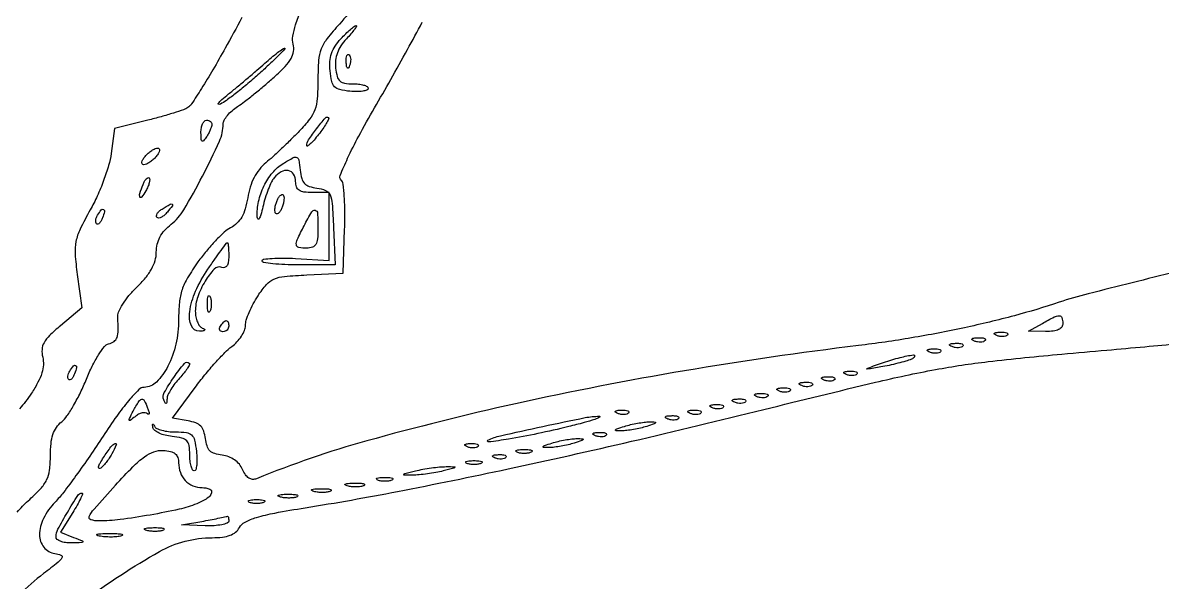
# Model space of a CAD drawing. Extents: x 283 to 3298, y 79 to 3222.
# Drawn here: x 2824 to 3028.5, y 1708 to 1808.5 of the extents above; entities that cross this region are included whole.
import ezdxf

# ---------------------------------------------------------------- set-up
doc = ezdxf.new("R2010")
doc.units = 0

msp = doc.modelspace()

# ---------------------------------------------------------------- linework, layer by layer
for points in [[(3024.5, 1843.196565, 0.000012), (3034.199891, 1845.86297, 0.000008), (3045.178125, 1848.881239, 0.000008), (3055.730975, 1851.782921, 0.000017)], [(2883.946099, 1812.006959, -0.025573), (2880.866134, 1808.272343, 0.019254), (2878.651972, 1805.65561, 0.07374), (2877.60055, 1803.804444, 0.073341), (2877.128677, 1801.722737, 0.018918), (2876.995222, 1798.272343, -0.017499), (2876.87415, 1794.894033, -0.069607), (2876.443123, 1792.869876, -0.078479), (2875.500097, 1791.165756, -0.026006), (2873.62318, 1789, -0.006647), (2872.143785, 1787.502647, -0.005023), (2870.481279, 1785.896712, -0.00508), (2868.888969, 1784.419601, -0.011728), (2867.655847, 1783.35051, 0.053807), (2866.495354, 1782.159623, 0.046645), (2865.551326, 1780.692435, 0.043727), (2864.845462, 1778.980684, 0.036305), (2864.393968, 1777.062278, -0.030184), (2863.953405, 1775.082039, -0.059133), (2863.329104, 1773.594631, -0.071812), (2862.472872, 1772.488883, -0.071595), (2861.338038, 1771.669132, 0.063272), (2860.187327, 1770.866585, 0.018165), (2858.627303, 1769.348713, 0.017969), (2856.976981, 1767.492814, 0.018214), (2855.47196, 1765.531341, 0.019821), (2853.624724, 1762.702089, 0.054163), (2852.628955, 1760.534062, 0.056917), (2852.14863, 1758.265263, 0.023734), (2852, 1755.135857, -0.055971), (2851.510918, 1750.780506, -0.06209), (2850.069035, 1746.801729, -0.074149), (2848.03982, 1743.957645, -0.20245), (2845.81301, 1743.006833, 0.200997), (2844.834447, 1742.592227, 0.018756), (2843.038359, 1740.608594, 0.020157), (2840.893391, 1737.833412, 0.010812), (2838.462457, 1734.25, -0.006829), (2836.075696, 1730.670665, -0.006792), (2833.58789, 1727.151387, -0.00668), (2831.331179, 1724.134844, -0.026276), (2829.821277, 1722.371742, 0.07249), (2827.755693, 1719.453811, 0.117643), (2827.045669, 1716.515096, 0.171856), (2827.825082, 1714.294287, 0.19025), (2829.794992, 1713.174553, -0.067855), (2830.88985, 1712.864019, -0.442694), (2831.052074, 1712.3832, -0.097571), (2830.376145, 1711.58501, -0.005375), (2827.781824, 1709.55958, 0.033999), (2823.418729, 1705.732133, 0.019447)], [(2823.047069, 1720.596481, -0.034293), (2824.988464, 1722.608543, 0.019674), (2827.213486, 1724.783653, 0.074496), (2828.323266, 1726.375976, 0.084908), (2828.842758, 1728.113315, 0.030295), (2829, 1730.70607, -0.024706), (2829.108801, 1732.906684, -0.054993), (2829.455834, 1734.545489, -0.07006), (2830.07879, 1735.807783, -0.071412), (2831.022766, 1736.839707, 0.07146), (2831.959107, 1737.863483, 0.018129), (2833.162437, 1739.774789, 0.018113), (2834.390949, 1742.081261, 0.017429), (2835.466274, 1744.5, -0.018994), (2836.507047, 1746.821426, -0.025506), (2837.633143, 1748.832476, -0.024348), (2838.700481, 1750.359147, -0.178654), (2839.443508, 1750.823324, 0.104202), (2840.407508, 1751.24514, 0.155465), (2840.95441, 1751.976304, 0.085214), (2841.162634, 1753.236647, 0.017183), (2841.07, 1755.514394, -0.122491), (2841.242977, 1756.529639, -0.036053), (2841.984413, 1757.937944, -0.033267), (2843.092477, 1759.47964, -0.027838), (2844.459309, 1760.960561, 0.026056), (2846.059265, 1762.681724, 0.046937), (2847.150973, 1764.267196, 0.056947), (2847.785078, 1765.786279, 0.070533), (2848, 1767.302247, -0.058934), (2848.166781, 1768.712307, -0.063285), (2848.657507, 1770.008691, -0.059747), (2849.486207, 1771.200412, -0.044356), (2850.654897, 1772.300502, 0.092823), (2852.923078, 1774.890964, 0.013903), (2856.292148, 1780.967536, 0.013157), (2859.330856, 1787.224167, 0.106857), (2860, 1790.31945, -0.129375), (2860.17745, 1790.99377, -0.043331), (2860.758577, 1791.840926, -0.039704), (2861.594201, 1792.707486, -0.036057), (2862.58239, 1793.462027, 0.018031), (2863.845987, 1794.356698, 0.006527), (2865.575966, 1795.713846, 0.006463), (2867.433037, 1797.250279, 0.007649), (2869.146953, 1798.751728, 0.017425), (2871.126598, 1800.669631, 0.061217), (2872.190078, 1802.085808, 0.096357), (2872.619517, 1803.340757, 0.096167), (2872.547667, 1804.666103, -0.104367), (2872.493561, 1806.092109, -0.033931), (2872.993097, 1808.15217, -0.026945), (2873.973374, 1810.759597, -0.013259)], [(2863.344019, 1809.436144, -0.006617), (2860.360544, 1803.924724, -0.005284), (2858.153963, 1800.070489, -0.007533), (2856.107443, 1796.699279, -0.004519), (2854.324626, 1793.915979, -0.104393), (2853.660589, 1793.253758, -0.060895), (2852.89877, 1792.881656, -0.006947), (2851.078423, 1792.280791, -0.008311), (2848.882455, 1791.629532, -0.006677), (2846.5, 1791), (2840.5, 1789.5), (2839.897234, 1785, -0.038341), (2839.44545, 1782.878285, -0.017204), (2838.545852, 1780.171372, -0.016915), (2837.394038, 1777.361947, -0.02206), (2836.143222, 1774.881268, 0.014527), (2834.322209, 1771.40113, 0.063748), (2833.581548, 1769.208102, 0.066777), (2833.434361, 1766.94781, 0.016898), (2833.810511, 1763.277288), (2834.629044, 1757.29204), (2830.810491, 1754.086171, 0.018225), (2828.847904, 1752.312631, 0.071621), (2827.854973, 1751.024001, 0.110392), (2827.489981, 1749.816857, 0.080078), (2827.611108, 1748.413333, -0.07765), (2827.734853, 1747.055998, -0.059689), (2827.463199, 1745.590697, -0.047054), (2826.76811, 1743.930876, -0.023499), (2825.60095, 1741.973182, -0.015065), (2824.526462, 1740.45121, -0.02121), (2823.472536, 1739.167122, -0.018154)], [(3031.00037, 1763.755967, 0.001166), (3015.221457, 1759.819299, 0.019131), (3010, 1758.289039, -0.01579), (3001.966337, 1755.876211, -0.011884), (2992.998214, 1753.715533, -0.011449), (2983.533722, 1751.897699, -0.011464), (2974, 1750.515919, 0.011705), (2942.750218, 1745.971292, 0.012538), (2912.45925, 1740.054583, 0.013363), (2885.772697, 1733.390898, 0.029812), (2865.993039, 1726.593114, -0.119325), (2865.284772, 1726.483816, -0.124905), (2864.618245, 1726.714311, -0.096087), (2864.01476, 1727.303073, -0.048228), (2863.493039, 1728.236274, 0.072187), (2862.899801, 1729.187739, 0.064854), (2862.040899, 1729.971409, 0.062969), (2860.984104, 1730.527417, 0.060972), (2859.810577, 1730.810577, -0.049057), (2858.476442, 1731.099135, -0.118947), (2857.621654, 1731.620655, -0.1191), (2857.099431, 1732.474133, -0.049252), (2856.810577, 1733.805829, 0.052723), (2856.512961, 1735.133477, 0.112542), (2855.966476, 1736.024791, 0.108414), (2855.072518, 1736.611325, 0.046737), (2853.692086, 1736.995252), (2850.884172, 1737.5), (2854.969803, 1743, -0.011531), (2856.715417, 1745.240097, -0.011152), (2858.581513, 1747.422938, -0.011131), (2860.308618, 1749.269838, -0.039658), (2861.527717, 1750.333407, 0.045338), (2862.473592, 1751.177687, 0.042606), (2863.273767, 1752.195369, 0.04552), (2863.82371, 1753.225969, 0.100132), (2864, 1754.097431, -0.076077), (2864.148829, 1755.069917, -0.023209), (2864.660937, 1756.472266, -0.022645), (2865.38881, 1758.011069, -0.02294), (2866.25, 1759.470895, -0.034192), (2867.774588, 1761.488053, -0.113406), (2869.110819, 1762.461058, -0.078589), (2870.999462, 1762.936638, -0.011191), (2875, 1763.206871), (2881.5, 1763.5), (2881.794857, 1771.405143, 0.011365), (2881.83992, 1774.501293, 0.015969), (2881.729124, 1777.262126, 0.012186), (2881.511179, 1779.515578, 0.167699), (2881.15703, 1780.24297, -0.302341), (2880.990492, 1781.072222, -0.011153), (2882.333061, 1784.150103, -0.015353), (2884.323858, 1788.124946, -0.006972), (2887.15872, 1793.205221, 0.002665), (2890.063222, 1798.306512, 0.00231), (2893.056165, 1803.686925, 0.002324), (2895.721799, 1808.585245, 0.006802)], [(2834.926643, 1704.623703, -0.031588), (2848.570576, 1713.508871, -0.129231), (2858.047869, 1716, 0.028071), (2859.882748, 1716.103096, 0.061921), (2861.245169, 1716.430646, 0.082446), (2862.228642, 1716.99917, 0.097996), (2862.907457, 1717.827082, -0.154191), (2863.914443, 1718.810244, -0.043796), (2865.971132, 1719.63152, -0.026782), (2869.272861, 1720.435426, -0.006855), (2874.692641, 1721.374541, 0.008467), (2891.276145, 1724.303134, 0.004903), (2911.109781, 1728.355311, 0.004463), (2933.270184, 1733.317018, 0.003595), (2957, 1739.033204, -0.002266), (2977.033115, 1743.915309, -0.0127), (2987.826933, 1746.205917, -0.017252), (2997.255691, 1747.623343, -0.006542), (3010.5, 1748.973986, 0.000286), (3018.564979, 1749.694606, 0.00047), (3025.385176, 1750.314396, 0.000028), (3031.527573, 1750.878758, 0.080982)]]:
    msp.add_lwpolyline(points, format="xyb")
for points in [[(2882.097842, 1805.604148, 0.043896), (2881.131068, 1804.374931, 0.056908), (2880.488514, 1803.09423, 0.059816), (2880.172448, 1801.755444, 0.05662), (2880.173528, 1800.354148, 0.037619), (2880.461134, 1798.851336, 0.142326), (2880.954016, 1798.042072, 0.148066), (2881.79126, 1797.640728, 0.04186), (2883.25, 1797.539421, -0.029383), (2884.303639, 1797.492593, -0.046134), (2885.192187, 1797.316758, -0.05856), (2885.811649, 1797.051522, -0.268501), (2886, 1796.726062, -0.310762), (2885.787585, 1796.417303, -0.050321), (2885.045312, 1796.215836, -0.040578), (2883.995719, 1796.128133, -0.024599), (2882.75, 1796.186642, -0.0325), (2880.926447, 1796.482981, -0.144314), (2879.990295, 1797.00998, -0.139987), (2879.474192, 1797.970034, -0.029927), (2879.178481, 1799.85942, -0.042066), (2879.159342, 1801.548042, -0.062631), (2879.449465, 1802.995247, -0.063434), (2880.085089, 1804.312281, -0.044491), (2881.102795, 1805.60942, -0.010339), (2881.999538, 1806.525255, -0.014728), (2882.83579, 1807.297767, -0.010631), (2883.55422, 1807.896879, -0.170067), (2883.848628, 1808, -0.583471), (2883.92199, 1807.870203, -0.022294), (2883.540585, 1807.296218, -0.020355), (2882.926421, 1806.52383, -0.010428)], [(2866.5, 1799.387895, -0.008323), (2864.439062, 1797.585238, -0.009134), (2862.38125, 1795.908416, -0.008647), (2860.573789, 1794.539577, -0.04467), (2859.5, 1793.893578, -0.172975), (2859.163692, 1793.856517, -0.551728), (2859.105525, 1794.026526, -0.044147), (2859.743219, 1794.688236, -0.009496), (2860.965616, 1795.710871, 0.003916), (2862.512981, 1796.976284, 0.002453), (2864.304558, 1798.479895, 0.002462), (2866.054353, 1799.978001, 0.00449), (2867.465616, 1801.220687, -0.007894), (2868.664546, 1802.261999, -0.011523), (2869.755525, 1803.137619, -0.007138), (2870.687971, 1803.830422, -0.165413), (2871, 1803.925875, -0.649225), (2871.055963, 1803.78901, -0.004421), (2869.884375, 1802.58645, -0.008745), (2868.382637, 1801.124102, -0.004832)], [(2882.683114, 1800.8125, -0.054073), (2882.461564, 1800.395823, -0.470617), (2882.279315, 1800.37858, -0.168741), (2882.137993, 1800.670344, -0.018894), (2882.078947, 1801.416667, -0.028489), (2882.089945, 1802.112848, -0.077125), (2882.200665, 1802.592839, -0.208169), (2882.385309, 1802.77538, -0.296942), (2882.604167, 1802.729167, -0.126455), (2882.797407, 1802.402231, -0.060344), (2882.876576, 1801.916927, -0.05415), (2882.839148, 1801.359369, -0.051402)], [(2877.114004, 1788.417804, -0.011836), (2876.301871, 1787.434175, -0.025394), (2875.620989, 1786.724412, -0.0414), (2875.148263, 1786.347864, -0.599659), (2875, 1786.427033, -0.149025), (2875.309608, 1787.442742, -0.015881), (2876.767698, 1789.470085, -0.011776), (2878.347113, 1791.427947, -0.432658), (2878.864004, 1791.454722, -0.324998), (2878.910728, 1791.194126, -0.017931), (2878.500094, 1790.418501, -0.022159), (2877.898085, 1789.473214, -0.013783)], [(2857.984687, 1790.25, -0.077483), (2857.916329, 1789.863534, -0.020703), (2857.689119, 1789.279688, -0.02047), (2857.372171, 1788.629313, -0.019837), (2857, 1788, -0.023197), (2856.479509, 1787.271114, -0.409657), (2856.218347, 1787.237851, -0.220444), (2856.050422, 1787.555791, -0.011293), (2856.015313, 1788.75, -0.042523), (2856.082804, 1789.611405, -0.062416), (2856.298248, 1790.339062, -0.082215), (2856.618823, 1790.832025, -0.210568), (2857, 1791, -0.073605), (2857.380956, 1790.943614, -0.089496), (2857.701752, 1790.779687, -0.102891), (2857.913292, 1790.535958, -0.133323)], [(2848, 1784.5, -0.035768), (2847.449813, 1783.926013, -0.036518), (2846.827047, 1783.440625, -0.039072), (2846.225581, 1783.10344, -0.108636), (2845.755111, 1783, -0.231849), (2845.485192, 1783.132271, -0.208269), (2845.407958, 1783.436222, -0.095981), (2845.585453, 1783.917672, -0.037052), (2846, 1784.5, -0.035768), (2846.550187, 1785.073987, -0.036518), (2847.172953, 1785.559375, -0.039072), (2847.774419, 1785.89656, -0.108636), (2848.244889, 1786, -0.231849), (2848.514808, 1785.867729, -0.208269), (2848.592042, 1785.563778, -0.095981), (2848.414547, 1785.082328, -0.037052)], [(2876.808828, 1778.810746, -0.071391), (2878.373235, 1778.398767, -0.19506), (2879.16707, 1777.605057, -0.082413), (2879.550368, 1776.009364, -0.006877), (2879.79569, 1771.75), (2880.09138, 1765), (2873.54569, 1765, -0.010753), (2871.035922, 1765.053983, -0.017762), (2868.922261, 1765.220313, -0.011982), (2867.251771, 1765.452338, -0.36684), (2866.998178, 1765.75, -0.378508), (2867.24676, 1766.032707, -0.014359), (2868.759926, 1766.180159, -0.01951), (2870.697079, 1766.237143, -0.011697), (2872.998178, 1766.161179), (2879, 1765.822358), (2879, 1771.911179), (2879, 1778), (2876, 1778, -0.030703), (2874.499083, 1778.092253, -0.116834), (2873.625, 1778.416667, -0.166173), (2873.159458, 1779.024683, -0.081208), (2873, 1780, 0.138768), (2872.634147, 1781.292829, 0.214933), (2871.689474, 1781.933335, 0.171772), (2870.398217, 1781.714568, 0.09277), (2869.14249, 1780.671689, 0.064046), (2868.657246, 1779.905919, 0.017316), (2868.093789, 1778.581574, 0.017234), (2867.553548, 1777.020487, 0.017095), (2867.120496, 1775.421689, -0.012166), (2866.757629, 1774.027711, -0.057974), (2866.441525, 1773.269099, -0.525746), (2866.236953, 1773.250204, -0.16319), (2866.100451, 1773.600777, -0.067559), (2866.34328, 1776.380587, -0.057488), (2867.317401, 1779.161823, -0.059174), (2868.857871, 1781.565413, -0.083874), (2870.771666, 1783.228012, -0.010961), (2872.580321, 1784.278035, -0.225264), (2873.19293, 1784.315418, -0.261726), (2873.555397, 1783.864098, -0.014517), (2873.808828, 1782.007229, 0.041966), (2874.091894, 1780.539293, 0.120408), (2874.598818, 1779.641563, 0.127021), (2875.444138, 1779.106386, 0.049229)], [(2846.122073, 1778.325003, -0.022794), (2845.370907, 1777.158973, -0.582659), (2845.068872, 1777.189955, -0.18392), (2845.038161, 1777.807875, -0.013074), (2845.623539, 1779.461341, -0.033338), (2845.896209, 1780.051117, -0.064271), (2846.201425, 1780.471425, -0.109577), (2846.487156, 1780.665262, -0.299281), (2846.715202, 1780.618131, -0.217548), (2846.826923, 1780.318576, -0.045448), (2846.734072, 1779.751423, -0.039963), (2846.494276, 1779.058111, -0.028467)], [(2870.6, 1775.4, -0.03436), (2870.316012, 1774.78902, -0.066301), (2869.996127, 1774.355957, -0.11331), (2869.69517, 1774.160268, -0.291964), (2869.452923, 1774.213744, -0.168083), (2869.304005, 1774.520191, -0.04665), (2869.289877, 1775.062207, -0.041541), (2869.389096, 1775.717782, -0.033304), (2869.6, 1776.4, -0.03436), (2869.883988, 1777.01098, -0.066301), (2870.203873, 1777.444043, -0.11331), (2870.50483, 1777.639732, -0.291964), (2870.747077, 1777.586256, -0.168083), (2870.895995, 1777.279809, -0.04665), (2870.910123, 1776.737793, -0.041541), (2870.810904, 1776.082218, -0.033304)], [(2838.345077, 1773.456872, -0.035865), (2838.083816, 1772.899181, -0.069269), (2837.786868, 1772.507038, -0.118528), (2837.50546, 1772.335123, -0.281567), (2837.276326, 1772.390341, -0.156651), (2837.142323, 1772.651151, -0.070517), (2837.133355, 1773.040231, -0.059701), (2837.242038, 1773.490157, -0.049364), (2837.458881, 1773.933469, -0.030391), (2838.120758, 1774.871774, -0.36195), (2838.525317, 1774.954259, -0.344086), (2838.696703, 1774.564815, -0.029555)], [(2849.979944, 1774.475834, -0.039407), (2849.453252, 1773.934292, -0.06172), (2848.916631, 1773.569338, -0.085026), (2848.452534, 1773.423579, -0.234162), (2848.13646, 1773.530207, -0.225585), (2848.032091, 1773.823706, -0.108439), (2848.159984, 1774.21208, -0.073916), (2848.507686, 1774.640546, -0.044429), (2849.02896, 1775.03906, -0.007952), (2850.458847, 1775.911828, -0.273213), (2850.839289, 1775.911334, -0.447869), (2850.89468, 1775.6293, -0.011124)], [(2877, 1771.5, -0.022514), (2876.917816, 1769.67572, -0.10769), (2876.607143, 1768.6875, -0.177212), (2876.002462, 1768.177287, -0.087745), (2875, 1768, -0.045641), (2873.57243, 1768.130584, -0.329106), (2873.12819, 1768.605081, -0.140559), (2873.28075, 1769.534505, -0.008817), (2874.52568, 1772.04966, -0.011126), (2875.883443, 1774.537985, -0.327964), (2876.505534, 1774.812238, -0.338707), (2876.935739, 1774.300486, -0.011472)], [(2861, 1766.531385, -0.037202), (2860.923084, 1765.499049, -0.106018), (2860.67057, 1764.828161, -0.183889), (2860.261159, 1764.525972, -0.161005), (2859.727286, 1764.551156, 0.304333), (2858.391827, 1764.246278, 0.053726), (2856.757913, 1762.088671, 0.051428), (2855.438852, 1759.272423, 0.084013), (2855, 1756.679041, 0.046262), (2855.092582, 1755.680553, 0.052022), (2855.367188, 1754.756513, 0.059048), (2855.770725, 1754.036399, 0.140548), (2856.25, 1753.662281, -0.051902), (2856.648042, 1753.45138, -0.449116), (2856.672067, 1753.275306, -0.185333), (2856.416573, 1753.137165, -0.021021), (2855.75, 1753.078947, -0.323017), (2854.290574, 1754.034684, -0.125623), (2853.994777, 1756.568971, -0.071514), (2855.047554, 1760.278541, -0.044756), (2857.25, 1764.227416, -0.003332), (2858.513937, 1766.055685, -0.005352), (2859.61875, 1767.595891, -0.001393), (2860.595605, 1768.919639, -0.23534), (2860.75, 1768.998067, -0.376206), (2860.849576, 1768.912145, -0.009554), (2860.926562, 1768.274276, -0.015751), (2860.982014, 1767.477755, -0.009502)], [(2857.662281, 1756.75, -0.174857), (2857.474999, 1756.540618, -0.447206), (2857.306058, 1756.601562, -0.078554), (2857.189089, 1757.10856, -0.017491), (2857.157895, 1758, -0.017491), (2857.189089, 1758.89144, -0.078554), (2857.306058, 1759.398438, -0.447206), (2857.474999, 1759.459382, -0.174857), (2857.662281, 1759.25, -0.057986), (2857.818615, 1758.679992, -0.037979), (2857.87034, 1758, -0.037979), (2857.818615, 1757.320008, -0.057986)], [(2861, 1754, -0.105053), (2860.918938, 1753.618444, -0.099167), (2860.688914, 1753.29375, -0.09642), (2860.345238, 1753.076123, -0.093332), (2859.940983, 1753, -0.108972), (2859.586039, 1753.078288, -0.182303), (2859.3746, 1753.29375, -0.161196), (2859.343488, 1753.6179, -0.082592), (2859.5, 1754, -0.029505), (2859.768994, 1754.382774, -0.035638), (2860.066025, 1754.70625, -0.038439), (2860.34829, 1754.934461, -0.151918), (2860.559017, 1755, -0.210953), (2860.727648, 1754.92554, -0.081139), (2860.870461, 1754.70625, -0.061769), (2860.967655, 1754.382849, -0.042167)], [(3010.666667, 1754.5, -0.153114), (3010.46169, 1753.846333, -0.13064), (3009.908684, 1753.37746, -0.082528), (3008.960744, 1753.106148, -0.031402), (3007.583333, 1753.035435), (3004.5, 1753.070871), (3007, 1754.5, -0.010677), (3009.111462, 1755.647916, -0.11972), (3010.033215, 1755.871829, -0.326341), (3010.506894, 1755.525818, -0.077409)], [(3000.729167, 1752.395833, -0.126455), (3000.402231, 1752.202593, -0.060344), (2999.916927, 1752.123424, -0.05415), (2999.359369, 1752.160852, -0.051402), (2998.8125, 1752.316886, -0.054073), (2998.395823, 1752.538436, -0.470617), (2998.37858, 1752.720685, -0.168741), (2998.670344, 1752.862007, -0.018894), (2999.416667, 1752.921053, -0.028489), (3000.112848, 1752.910055, -0.077125), (3000.592839, 1752.799335, -0.208169), (3000.77538, 1752.614691, -0.296942)], [(2992.729167, 1750.395833, -0.126455), (2992.402231, 1750.202593, -0.060344), (2991.916927, 1750.123424, -0.05415), (2991.359369, 1750.160852, -0.051402), (2990.8125, 1750.316886, -0.054073), (2990.395823, 1750.538436, -0.470617), (2990.37858, 1750.720685, -0.168741), (2990.670344, 1750.862007, -0.018894), (2991.416667, 1750.921053, -0.028489), (2992.112848, 1750.910055, -0.077125), (2992.592839, 1750.799335, -0.208169), (2992.77538, 1750.614691, -0.296942)], [(2996.729167, 1751.395833, -0.126455), (2996.402231, 1751.202593, -0.060344), (2995.916927, 1751.123424, -0.05415), (2995.359369, 1751.160852, -0.051402), (2994.8125, 1751.316886, -0.054073), (2994.395823, 1751.538436, -0.470617), (2994.37858, 1751.720685, -0.168741), (2994.670344, 1751.862007, -0.018894), (2995.416667, 1751.921053, -0.028489), (2996.112848, 1751.910055, -0.077125), (2996.592839, 1751.799335, -0.208169), (2996.77538, 1751.614691, -0.296942)], [(2983.5, 1748.066344, -0.024338), (2982.491505, 1747.715488, -0.009335), (2981.059375, 1747.323037, -0.009218), (2979.486601, 1746.95418, -0.0112), (2978, 1746.669004, -0.000808), (2975.529921, 1746.256402, -0.646985), (2975.477203, 1746.335791, -0.169986), (2975.650477, 1746.473555, -0.000473), (2978.5, 1747.462422, -0.018011), (2981.465867, 1748.370331, -0.035225), (2983.891248, 1748.838346, -0.624489), (2984.074063, 1748.555956, -0.162765)], [(2988.729167, 1749.395833, -0.126455), (2988.402231, 1749.202593, -0.060344), (2987.916927, 1749.123424, -0.05415), (2987.359369, 1749.160852, -0.051402), (2986.8125, 1749.316886, -0.054073), (2986.395823, 1749.538436, -0.470617), (2986.37858, 1749.720685, -0.168741), (2986.670344, 1749.862007, -0.018894), (2987.416667, 1749.921053, -0.028489), (2988.112848, 1749.910055, -0.077125), (2988.592839, 1749.799335, -0.208169), (2988.77538, 1749.614691, -0.296942)], [(2833.345077, 1745.456872, -0.035865), (2833.083816, 1744.899181, -0.069269), (2832.786868, 1744.507038, -0.118528), (2832.50546, 1744.335123, -0.281567), (2832.276326, 1744.390341, -0.156651), (2832.142323, 1744.651151, -0.070517), (2832.133355, 1745.040231, -0.059701), (2832.242038, 1745.490157, -0.049364), (2832.458881, 1745.933469, -0.030391), (2833.120758, 1746.871774, -0.36195), (2833.525317, 1746.954259, -0.344086), (2833.696703, 1746.564815, -0.029555)], [(2852.17061, 1744.681606, 0.026306), (2851.334039, 1743.691589, 0.027054), (2850.614426, 1742.628117, 0.028061), (2850.095343, 1741.642366, 0.093684), (2849.921053, 1740.935549, -0.015204), (2849.865218, 1740.282917, -0.29197), (2849.742237, 1740.132044, -0.373417), (2849.584846, 1740.19785, -0.019048), (2849.339807, 1740.743737, -0.228209), (2849.424992, 1742.054403, -0.022914), (2851.135219, 1744.785561, -0.021925), (2853.040633, 1747.296612, -0.423441), (2853.92061, 1747.364273, -0.342305), (2853.971091, 1747.097228, -0.026316), (2853.580049, 1746.422724, -0.027391), (2852.972411, 1745.594186, -0.016661)], [(2969.729167, 1744.395833, -0.126455), (2969.402231, 1744.202593, -0.060344), (2968.916927, 1744.123424, -0.05415), (2968.359369, 1744.160852, -0.051402), (2967.8125, 1744.316886, -0.054073), (2967.395823, 1744.538436, -0.470617), (2967.37858, 1744.720685, -0.168741), (2967.670344, 1744.862007, -0.018894), (2968.416667, 1744.921053, -0.028489), (2969.112848, 1744.910055, -0.077125), (2969.592839, 1744.799335, -0.208169), (2969.77538, 1744.614691, -0.296942)], [(2973.729167, 1745.395833, -0.126455), (2973.402231, 1745.202593, -0.060344), (2972.916927, 1745.123424, -0.05415), (2972.359369, 1745.160852, -0.051402), (2971.8125, 1745.316886, -0.054073), (2971.395823, 1745.538436, -0.470617), (2971.37858, 1745.720685, -0.168741), (2971.670344, 1745.862007, -0.018894), (2972.416667, 1745.921053, -0.028489), (2973.112848, 1745.910055, -0.077125), (2973.592839, 1745.799335, -0.208169), (2973.77538, 1745.614691, -0.296942)], [(2961.729167, 1742.395833, -0.126455), (2961.402231, 1742.202593, -0.060344), (2960.916927, 1742.123424, -0.05415), (2960.359369, 1742.160852, -0.051402), (2959.8125, 1742.316886, -0.054073), (2959.395823, 1742.538436, -0.470617), (2959.37858, 1742.720685, -0.168741), (2959.670344, 1742.862007, -0.018894), (2960.416667, 1742.921053, -0.028489), (2961.112848, 1742.910055, -0.077125), (2961.592839, 1742.799335, -0.208169), (2961.77538, 1742.614691, -0.296942)], [(2965.729167, 1743.395833, -0.126455), (2965.402231, 1743.202593, -0.060344), (2964.916927, 1743.123424, -0.05415), (2964.359369, 1743.160852, -0.051402), (2963.8125, 1743.316886, -0.054073), (2963.395823, 1743.538436, -0.470617), (2963.37858, 1743.720685, -0.168741), (2963.670344, 1743.862007, -0.018894), (2964.416667, 1743.921053, -0.028489), (2965.112848, 1743.910055, -0.077125), (2965.592839, 1743.799335, -0.208169), (2965.77538, 1743.614691, -0.296942)], [(2846.445864, 1739.280481, -0.019419), (2846.657119, 1738.658807, -0.08502), (2846.703067, 1738.27488, -0.424903), (2846.593353, 1738.179293, -0.176427), (2846.394862, 1738.271805, 0.176508), (2846.010614, 1738.450818, 0.080541), (2845.450521, 1738.409199, 0.064822), (2844.806952, 1738.163742, 0.048942), (2844.178289, 1737.741324, -0.009289), (2843.307969, 1737.050582, -0.523089), (2843.140795, 1737.104429, -0.194577), (2843.167417, 1737.402567, -0.004042), (2843.871464, 1738.75, -0.012205), (2844.85607, 1740.493882, -0.210317), (2845.377836, 1740.864651, -0.338402), (2845.842388, 1740.640594, -0.025601)], [(2953.729167, 1740.395833, -0.126455), (2953.402231, 1740.202593, -0.060344), (2952.916927, 1740.123424, -0.05415), (2952.359369, 1740.160852, -0.051402), (2951.8125, 1740.316886, -0.054073), (2951.395823, 1740.538436, -0.470617), (2951.37858, 1740.720685, -0.168741), (2951.670344, 1740.862007, -0.018894), (2952.416667, 1740.921053, -0.028489), (2953.112848, 1740.910055, -0.077125), (2953.592839, 1740.799335, -0.208169), (2953.77538, 1740.614691, -0.296942)], [(2957.729167, 1741.395833, -0.126455), (2957.402231, 1741.202593, -0.060344), (2956.916927, 1741.123424, -0.05415), (2956.359369, 1741.160852, -0.051402), (2955.8125, 1741.316886, -0.054073), (2955.395823, 1741.538436, -0.470617), (2955.37858, 1741.720685, -0.168741), (2955.670344, 1741.862007, -0.018894), (2956.416667, 1741.921053, -0.028489), (2957.112848, 1741.910055, -0.077125), (2957.592839, 1741.799335, -0.208169), (2957.77538, 1741.614691, -0.296942)], [(2932.729167, 1738.395833, -0.126455), (2932.402231, 1738.202593, -0.060344), (2931.916927, 1738.123424, -0.05415), (2931.359369, 1738.160852, -0.051402), (2930.8125, 1738.316886, -0.054073), (2930.395823, 1738.538436, -0.470617), (2930.37858, 1738.720685, -0.168741), (2930.670344, 1738.862007, -0.018894), (2931.416667, 1738.921053, -0.028489), (2932.112848, 1738.910055, -0.077125), (2932.592839, 1738.799335, -0.208169), (2932.77538, 1738.614691, -0.296942)], [(2941.729167, 1737.395833, -0.126455), (2941.402231, 1737.202593, -0.060344), (2940.916927, 1737.123424, -0.05415), (2940.359369, 1737.160852, -0.051402), (2939.8125, 1737.316886, -0.054073), (2939.395823, 1737.538436, -0.470617), (2939.37858, 1737.720685, -0.168741), (2939.670344, 1737.862007, -0.018894), (2940.416667, 1737.921053, -0.028489), (2941.112848, 1737.910055, -0.077125), (2941.592839, 1737.799335, -0.208169), (2941.77538, 1737.614691, -0.296942)], [(2945.729167, 1738.395833, -0.126455), (2945.402231, 1738.202593, -0.060344), (2944.916927, 1738.123424, -0.05415), (2944.359369, 1738.160852, -0.051402), (2943.8125, 1738.316886, -0.054073), (2943.395823, 1738.538436, -0.470617), (2943.37858, 1738.720685, -0.168741), (2943.670344, 1738.862007, -0.018894), (2944.416667, 1738.921053, -0.028489), (2945.112848, 1738.910055, -0.077125), (2945.592839, 1738.799335, -0.208169), (2945.77538, 1738.614691, -0.296942)], [(2949.729167, 1739.395833, -0.126455), (2949.402231, 1739.202593, -0.060344), (2948.916927, 1739.123424, -0.05415), (2948.359369, 1739.160852, -0.051402), (2947.8125, 1739.316886, -0.054073), (2947.395823, 1739.538436, -0.470617), (2947.37858, 1739.720685, -0.168741), (2947.670344, 1739.862007, -0.018894), (2948.416667, 1739.921053, -0.028489), (2949.112848, 1739.910055, -0.077125), (2949.592839, 1739.799335, -0.208169), (2949.77538, 1739.614691, -0.296942)], [(2851.473927, 1735, -0.029172), (2853.400315, 1734.887512, -0.161081), (2854.329448, 1734.454544, -0.15115), (2854.849074, 1733.536974, -0.024763), (2855.189793, 1731.5, -0.021273), (2855.288833, 1730.158231, -0.035585), (2855.243606, 1729.028125, -0.041434), (2855.083903, 1728.215092, -0.335283), (2854.799199, 1728, -0.28449), (2854.490552, 1728.191079, -0.049143), (2854.234765, 1728.862638, -0.040735), (2854.057928, 1729.811324, -0.025721), (2854, 1730.936642, 0.036933), (2853.87983, 1732.561284, 0.157725), (2853.453203, 1733.421216, 0.145744), (2852.581965, 1733.906194, 0.030021), (2850.827012, 1734.186642, -0.036607), (2849.593961, 1734.400361, -0.047393), (2848.51206, 1734.782482, -0.055475), (2847.7194, 1735.263106, -0.181905), (2847.402012, 1735.775, -0.014238), (2847.32496, 1736.233024, -0.238387), (2847.373351, 1736.374375, -0.481071), (2847.471855, 1736.362111, -0.022444), (2847.658333, 1736.025, 0.173598), (2848.069388, 1735.629088, 0.040128), (2848.988852, 1735.301094, 0.036801), (2850.170497, 1735.075226, 0.028833)], [(2922, 1735.960717, -0.008085), (2916.434596, 1734.696726, -0.009965), (2911.205176, 1733.706029, -0.01318), (2907.592907, 1733.193513, -0.843596), (2907.5, 1733.511985, -0.057519), (2909.745483, 1734.301768, -0.002883), (2917.363967, 1735.985662, -0.003075), (2924.962279, 1737.570388, -0.05237), (2927.5, 1737.811745, -0.767379), (2927.546084, 1737.632695, -0.047286), (2926.709375, 1737.259902, -0.015363), (2924.750649, 1736.667021, -0.005925)], [(2936, 1736, -0.019418), (2934.896643, 1735.693325, -0.01405), (2933.646875, 1735.434548, -0.014229), (2932.443967, 1735.255671, -0.0298), (2931.5, 1735.19936, -0.010926), (2930.487696, 1735.221484, -0.574334), (2930.413781, 1735.36194, -0.172749), (2930.660122, 1735.557279, -0.004595), (2932, 1736, -0.019418), (2933.103357, 1736.306675, -0.01405), (2934.353125, 1736.565452, -0.014229), (2935.556033, 1736.744329, -0.0298), (2936.5, 1736.80064, -0.010926), (2937.512304, 1736.778516, -0.574334), (2937.586219, 1736.63806, -0.172749), (2937.339878, 1736.442721, -0.004595)], [(2928.729167, 1734.395833, -0.126455), (2928.402231, 1734.202593, -0.060344), (2927.916927, 1734.123424, -0.05415), (2927.359369, 1734.160852, -0.051402), (2926.8125, 1734.316886, -0.054073), (2926.395823, 1734.538436, -0.470617), (2926.37858, 1734.720685, -0.168741), (2926.670344, 1734.862007, -0.018894), (2927.416667, 1734.921053, -0.028489), (2928.112848, 1734.910055, -0.077125), (2928.592839, 1734.799335, -0.208169), (2928.77538, 1734.614691, -0.296942)], [(2840.029806, 1731.055694, -0.025697), (2839.550765, 1730.261545, -0.02248), (2838.97227, 1729.483125, -0.023106), (2838.384881, 1728.827118, -0.06026), (2837.890896, 1728.43257, -0.369416), (2837.672196, 1728.466554, -0.26008), (2837.620066, 1728.723698, -0.05198), (2837.920255, 1729.409241, -0.015861), (2838.511283, 1730.376876, -0.011834), (2839.860788, 1732.333834, -0.131512), (2840.590999, 1732.926625, -0.68275), (2840.820696, 1732.700423, -0.021591)], [(2905.729167, 1732.395833, -0.126455), (2905.402231, 1732.202593, -0.060344), (2904.916927, 1732.123424, -0.05415), (2904.359369, 1732.160852, -0.051402), (2903.8125, 1732.316886, -0.054073), (2903.395823, 1732.538436, -0.470617), (2903.37858, 1732.720685, -0.168741), (2903.670344, 1732.862007, -0.018894), (2904.416667, 1732.921053, -0.028489), (2905.112848, 1732.910055, -0.077125), (2905.592839, 1732.799335, -0.208169), (2905.77538, 1732.614691, -0.296942)], [(2915.25, 1731.337719, -0.057986), (2914.679992, 1731.181385, -0.037979), (2914, 1731.12966, -0.037979), (2913.320008, 1731.181385, -0.057986), (2912.75, 1731.337719, -0.174857), (2912.540618, 1731.525001, -0.447206), (2912.601562, 1731.693942, -0.078554), (2913.10856, 1731.810911, -0.017491), (2914, 1731.842105, -0.017491), (2914.89144, 1731.810911, -0.078554), (2915.398438, 1731.693942, -0.447206), (2915.459382, 1731.525001, -0.174857)], [(2923, 1733, -0.019418), (2921.896643, 1732.693325, -0.01405), (2920.646875, 1732.434548, -0.014229), (2919.443967, 1732.255671, -0.0298), (2918.5, 1732.19936, -0.010926), (2917.487696, 1732.221484, -0.574334), (2917.413781, 1732.36194, -0.172749), (2917.660122, 1732.557279, -0.004595), (2919, 1733, -0.019418), (2920.103357, 1733.306675, -0.01405), (2921.353125, 1733.565452, -0.014229), (2922.556033, 1733.744329, -0.0298), (2923.5, 1733.80064, -0.010926), (2924.512304, 1733.778516, -0.574334), (2924.586219, 1733.63806, -0.172749), (2924.339878, 1733.442721, -0.004595)], [(2851.998013, 1729.45, 0.088935), (2852.311202, 1727.712856, 0.100578), (2853.204635, 1726.275892, 0.103734), (2854.562092, 1725.33253, 0.100486), (2856.2, 1725, -0.095138), (2857.579283, 1724.73516, -0.396126), (2857.905692, 1724.036507, -0.177424), (2857.144304, 1723.072408, -0.039883), (2855.25, 1722.106767, -0.043278), (2852.11345, 1721.118621, -0.01102), (2846.87933, 1720.075812, -0.011587), (2841.508204, 1719.256098, -0.031567), (2837.672301, 1719.005792, -0.076602), (2836.237783, 1719.223856, -0.453835), (2835.968479, 1719.835164, -0.072232), (2836.819201, 1721.129876, -0.002764), (2840.672301, 1725.426126, -0.009994), (2843.801144, 1728.740657, -0.04113), (2845.889117, 1730.542637, -0.071105), (2847.579166, 1731.439374, -0.102825), (2849.248013, 1731.676126, -0.039721), (2850.565616, 1731.48587, -0.114928), (2851.389582, 1731.086166, -0.144873), (2851.842301, 1730.428027, -0.078619)], [(2906.25, 1729.337719, -0.057986), (2905.679992, 1729.181385, -0.037979), (2905, 1729.12966, -0.037979), (2904.320008, 1729.181385, -0.057986), (2903.75, 1729.337719, -0.174857), (2903.540618, 1729.525001, -0.447206), (2903.601562, 1729.693942, -0.078554), (2904.10856, 1729.810911, -0.017491), (2905, 1729.842105, -0.017491), (2905.89144, 1729.810911, -0.078554), (2906.398438, 1729.693942, -0.447206), (2906.459382, 1729.525001, -0.174857)], [(2910.729167, 1730.395833, -0.126455), (2910.402231, 1730.202593, -0.060344), (2909.916927, 1730.123424, -0.05415), (2909.359369, 1730.160852, -0.051402), (2908.8125, 1730.316886, -0.054073), (2908.395823, 1730.538436, -0.470617), (2908.37858, 1730.720685, -0.168741), (2908.670344, 1730.862007, -0.018894), (2909.416667, 1730.921053, -0.028489), (2910.112848, 1730.910055, -0.077125), (2910.592839, 1730.799335, -0.208169), (2910.77538, 1730.614691, -0.296942)], [(2899.5, 1728, -0.016441), (2898.168957, 1727.707535, -0.011374), (2896.646875, 1727.46087, -0.011483), (2895.171796, 1727.290561, -0.023), (2894, 1727.23663, -0.003401), (2892.471888, 1727.247022, -0.591664), (2892.410245, 1727.362967, -0.185775), (2892.621596, 1727.514991, -0.001757), (2894.5, 1728, -0.016441), (2895.831043, 1728.292465, -0.011374), (2897.353125, 1728.53913, -0.011483), (2898.828204, 1728.709439, -0.023), (2900, 1728.76337, -0.003401), (2901.528112, 1728.752978, -0.591664), (2901.589755, 1728.637033, -0.185775), (2901.378404, 1728.485009, -0.001757)], [(2885.269032, 1725.344063, -0.06278), (2884.671085, 1725.185595, -0.030339), (2883.880008, 1725.127736, -0.029507), (2883.036634, 1725.167106, -0.037336), (2882.269032, 1725.307009, -0.087174), (2881.883358, 1725.48334, -0.597527), (2881.900903, 1725.643467, -0.080377), (2882.431793, 1725.764444, -0.012823), (2883.5, 1725.805051, -0.014395), (2884.580113, 1725.787295, -0.052471), (2885.257153, 1725.684921, -0.333666), (2885.386009, 1725.52287, -0.31318)], [(2890.25, 1726.337719, -0.057986), (2889.679992, 1726.181385, -0.037979), (2889, 1726.12966, -0.037979), (2888.320008, 1726.181385, -0.057986), (2887.75, 1726.337719, -0.174857), (2887.540618, 1726.525001, -0.447206), (2887.601562, 1726.693942, -0.078554), (2888.10856, 1726.810911, -0.017491), (2889, 1726.842105, -0.017491), (2889.89144, 1726.810911, -0.078554), (2890.398438, 1726.693942, -0.447206), (2890.459382, 1726.525001, -0.174857)], [(2832.998967, 1720.498329), (2830.834815, 1716.996657), (2833.167408, 1716.061715, -0.002839), (2834.768652, 1715.409331, -0.415224), (2834.838382, 1715.240226, -0.29382), (2834.657446, 1715.115583, -0.002156), (2832.75, 1715.063386, -0.039294), (2831.696925, 1715.121895, -0.059211), (2830.807813, 1715.351135, -0.078728), (2830.203247, 1715.703535, -0.225172), (2830, 1716.131966, -0.122465), (2830.343931, 1717.515109, -0.011895), (2832.045569, 1720.548532, -0.008174), (2833.916311, 1723.590517, -0.256165), (2834.663119, 1724, -0.532284), (2834.766049, 1723.847105, -0.014472), (2834.380524, 1722.971384, -0.017768), (2833.793642, 1721.841828, -0.009716)], [(2873.269032, 1723.344063, -0.06278), (2872.671085, 1723.185595, -0.030339), (2871.880008, 1723.127736, -0.029507), (2871.036634, 1723.167106, -0.037336), (2870.269032, 1723.307009, -0.087174), (2869.883358, 1723.48334, -0.597527), (2869.900903, 1723.643467, -0.080377), (2870.431793, 1723.764444, -0.012823), (2871.5, 1723.805051, -0.014395), (2872.580113, 1723.787295, -0.052471), (2873.257153, 1723.684921, -0.333666), (2873.386009, 1723.52287, -0.31318)], [(2879.269032, 1724.344063, -0.06278), (2878.671085, 1724.185595, -0.030339), (2877.880008, 1724.127736, -0.029507), (2877.036634, 1724.167106, -0.037336), (2876.269032, 1724.307009, -0.087174), (2875.883358, 1724.48334, -0.597527), (2875.900903, 1724.643467, -0.080377), (2876.431793, 1724.764444, -0.012823), (2877.5, 1724.805051, -0.014395), (2878.580113, 1724.787295, -0.052471), (2879.257153, 1724.684921, -0.333666), (2879.386009, 1724.52287, -0.31318)], [(2867.25, 1722.337719, -0.057986), (2866.679992, 1722.181385, -0.037979), (2866, 1722.12966, -0.037979), (2865.320008, 1722.181385, -0.057986), (2864.75, 1722.337719, -0.174857), (2864.540618, 1722.525001, -0.447206), (2864.601562, 1722.693942, -0.078554), (2865.10856, 1722.810911, -0.017491), (2866, 1722.842105, -0.017491), (2866.89144, 1722.810911, -0.078554), (2867.398438, 1722.693942, -0.447206), (2867.459382, 1722.525001, -0.174857)], [(2861, 1719, -0.3112), (2860.738857, 1718.621059, -0.041216), (2859.751563, 1718.335435, -0.03599), (2858.37896, 1718.159784, -0.02218), (2856.75, 1718.141905), (2852.5, 1718.283811), (2856.5, 1719, 0.002195), (2858.051022, 1719.28474, 0.003319), (2859.398438, 1719.547493, 0.001298), (2860.552183, 1719.783558, 0.078122), (2860.75, 1719.858095, -0.38978), (2860.845423, 1719.836048, -0.079394), (2860.926562, 1719.664565, -0.047185), (2860.982254, 1719.37373, -0.023729)], [(2849.269032, 1717.344063, -0.06278), (2848.671085, 1717.185595, -0.030339), (2847.880008, 1717.127736, -0.029507), (2847.036634, 1717.167106, -0.037336), (2846.269032, 1717.307009, -0.087174), (2845.883358, 1717.48334, -0.597527), (2845.900903, 1717.643467, -0.080377), (2846.431793, 1717.764444, -0.012823), (2847.5, 1717.805051, -0.014395), (2848.580113, 1717.787295, -0.052471), (2849.257153, 1717.684921, -0.333666), (2849.386009, 1717.52287, -0.31318)], [(2841.761659, 1716.31292, -0.041951), (2840.934218, 1716.169017, -0.020826), (2839.869594, 1716.119272, -0.020511), (2838.754739, 1716.159391, -0.028254), (2837.761659, 1716.292739, -0.082665), (2837.319562, 1716.45659, -0.67161), (2837.339362, 1716.605813, -0.053901), (2838.071102, 1716.715166, -0.008901), (2839.5, 1716.747817, -0.009782), (2840.938425, 1716.726931, -0.038992), (2841.814362, 1716.62839, -0.417468), (2841.916221, 1716.476221, -0.285845)]]:
    msp.add_lwpolyline(points, format="xyb", close=True)

doc.saveas('drawing.dxf')
